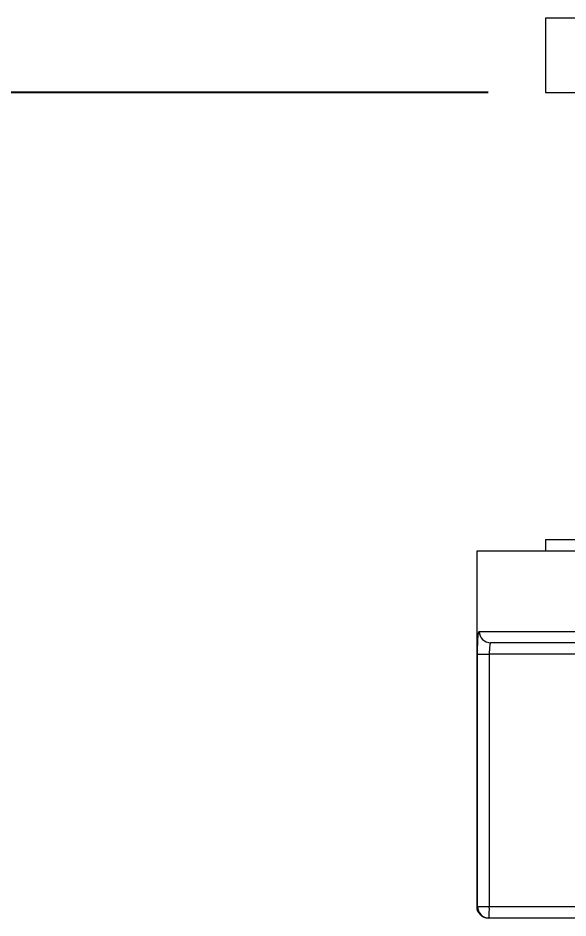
# Model space of a CAD drawing. Header units: millimetres. Extents: x 47 to 989, y 42 to 1399.
# Drawn here: x 470.7 to 518.6, y 980.9 to 1059.4 of the extents above; entities that cross this region are included whole.
import ezdxf

# ---------------------------------------------------------------- set-up
doc = ezdxf.new("R2010")
doc.units = ezdxf.units.MM
doc.header["$LTSCALE"] = 5
doc.layers.add('LEVEL0', color=179, linetype='Continuous')
doc.styles.add('SLDTEXTSTYLE0', font='TXT', dxfattribs={"width": 0.75})
doc.dimstyles.new('SLDDIMSTYLE0', dxfattribs={"dimtxt": 17.5, "dimasz": 16.51, "dimexe": 0, "dimexo": 0.0625, "dimgap": 4.375, "dimtad": 1, "dimdec": 0, "dimlfac": 0.5, "dimrnd": 1e-09, "dimzin": 12, "dimdsep": 46, "dimtxsty": 'SLDTEXTSTYLE0', "dimblk1": 'CLOSED', "dimblk2": 'CLOSED', "dimsah": 1, "dimcen": 0.09, "dimadec": 0, "dimazin": 3, "dimtfac": 1, "dimtdec": 0, "dimtofl": 0, "dimtmove": 0, "dimatfit": 3, "dimldrblk": 'CLOSED', "dimfxl": 0, "dimfrac": 2, "dimtolj": 1, "dimtzin": 12, "dimarcsym": 0})

# ---------------------------------------------------------------- blocks, each defined once
blk = doc.blocks.new('_CLOSED')
at = {"color": 0, "linetype": 'ByBlock', "lineweight": -2}
for p, q in [((-1, 0.166667), (0, 0)), ((-1, 0.166667), (-1, -0.166667)), ((0, 0), (-1, -0.166667)), ((0, 0), (-1, 0))]:
    blk.add_line(p, q, dxfattribs=at)
blk = doc.blocks.new('_D_1')
at = {"layer": 'LEVEL0', "color": 7}
for p, q in [((378.418, 1173.29), (348.511, 1173.29)), ((353.511, 1173.29), (353.511, 1052.931)), ((511.636, 1052.931), (348.511, 1052.931))]:
    blk.add_line(p, q, dxfattribs=at)
at = {"layer": 'LEVEL0', "color": 7, "xscale": 16.51, "yscale": 16.51}
for p, rotation in [((353.511, 1173.29), 90.0000000000004), ((353.511, 1052.931), 270.0000000000004)]:
    blk.add_blockref('_CLOSED', p, dxfattribs=dict(at, rotation=rotation))
at = {"layer": 'LEVEL0', "color": 7, "insert": (330.952, 1100.394), "char_height": 17.5, "attachment_point": 1, "rotation": 90, "style": 'SLDTEXTSTYLE0'}
blk.add_mtext('60', dxfattribs=at)

msp = doc.modelspace()

# ---------------------------------------------------------------- linework, layer by layer
at = {"color": 7, "linetype": 'Continuous', "lineweight": 15}
for p, q in [((516.636, 1059.431), (516.636, 1052.931)), ((516.636, 1052.931), (604.636, 1052.931)), ((516.636, 1013.931), (516.636, 1012.931)), ((516.636, 1013.931), (560.636, 1013.931)), ((510.636, 1012.931), (510.636, 981.931)), ((610.636, 1012.931), (510.636, 1012.931)), ((558.295, 1004.931), (511.858, 1004.931)), ((511.708, 980.931), (511.636, 980.931)), ((524.5, 980.931), (511.708, 980.931))]:
    msp.add_line(p, q, dxfattribs=at)
at = {"color": 8, "linetype": 'Continuous', "lineweight": 0}
for p, q in [((604.636, 1059.431), (516.636, 1059.431)), ((510.862, 1005.931), (558.247, 1005.931)), ((510.709, 981.931), (510.709, 1003.931)), ((510.709, 1003.931), (511.732, 1003.931)), ((519.856, 1003.931), (511.732, 1003.931)), ((511.732, 1003.931), (511.732, 981.931)), ((510.709, 981.931), (510.636, 981.931)), ((510.709, 981.931), (511.732, 981.931)), ((511.732, 981.931), (525.123, 981.931))]:
    msp.add_line(p, q, dxfattribs=at)
for centre, radius, start, end in [((511.86, 1005.929), 0.998, 179.87109, 269.86797), ((501.164, 981.682), 10.571, 355.93069, 1.35437)]:
    msp.add_arc(centre, radius, start, end, dxfattribs=at)
at = {"color": 7, "linetype": 'Continuous', "lineweight": 15}
for centre, radius, start, end in [((511.636, 981.931), 1, 180, 270), ((511.709, 981.931), 0.999, 179.95853, 269.95679)]:
    msp.add_arc(centre, radius, start, end, dxfattribs=at)
at = {"color": 8, "linetype": 'Continuous', "lineweight": 0}
for points, knots in [([(510.709, 1003.931), (510.711, 1004.156), (510.713, 1004.607), (510.733, 1005.206), (510.768, 1005.658), (510.813, 1005.897), (510.848, 1005.922), (510.862, 1005.931)], [0, 0, 0, 0, 0.21238, 0.425656, 0.640329, 0.856344, 1, 1, 1, 1]), ([(511.858, 1004.931), (511.846, 1004.926), (511.816, 1004.914), (511.778, 1004.794), (511.75, 1004.568), (511.734, 1004.269), (511.733, 1004.044), (511.732, 1003.931)], [0, 0, 0, 0, 0.142874, 0.357725, 0.572013, 0.786057, 1, 1, 1, 1])]:
    msp.add_open_spline(points, degree=3, knots=knots, dxfattribs=at)
at = {"layer": 'LEVEL0', "color": 7, "lineweight": 0}
msp.add_line((516.636, 1052.931), (604.636, 1052.931), dxfattribs=at)

# ---------------------------------------------------------------- dimensions: what is measured, and where the dimension line sits
at = {"layer": 'LEVEL0', "color": 7}
dim = msp.add_linear_dim(base=(353.511, 1052.931), p1=(383.418, 1173.29), p2=(516.636, 1052.931), angle=90, dimstyle='SLDDIMSTYLE0', dxfattribs=at)
dim.commit()
dim.dimension.update_dxf_attribs({"geometry": '_D_1', "text_midpoint": (353.511, 1113.318), "dimtype": 160})

doc.saveas('drawing.dxf')
